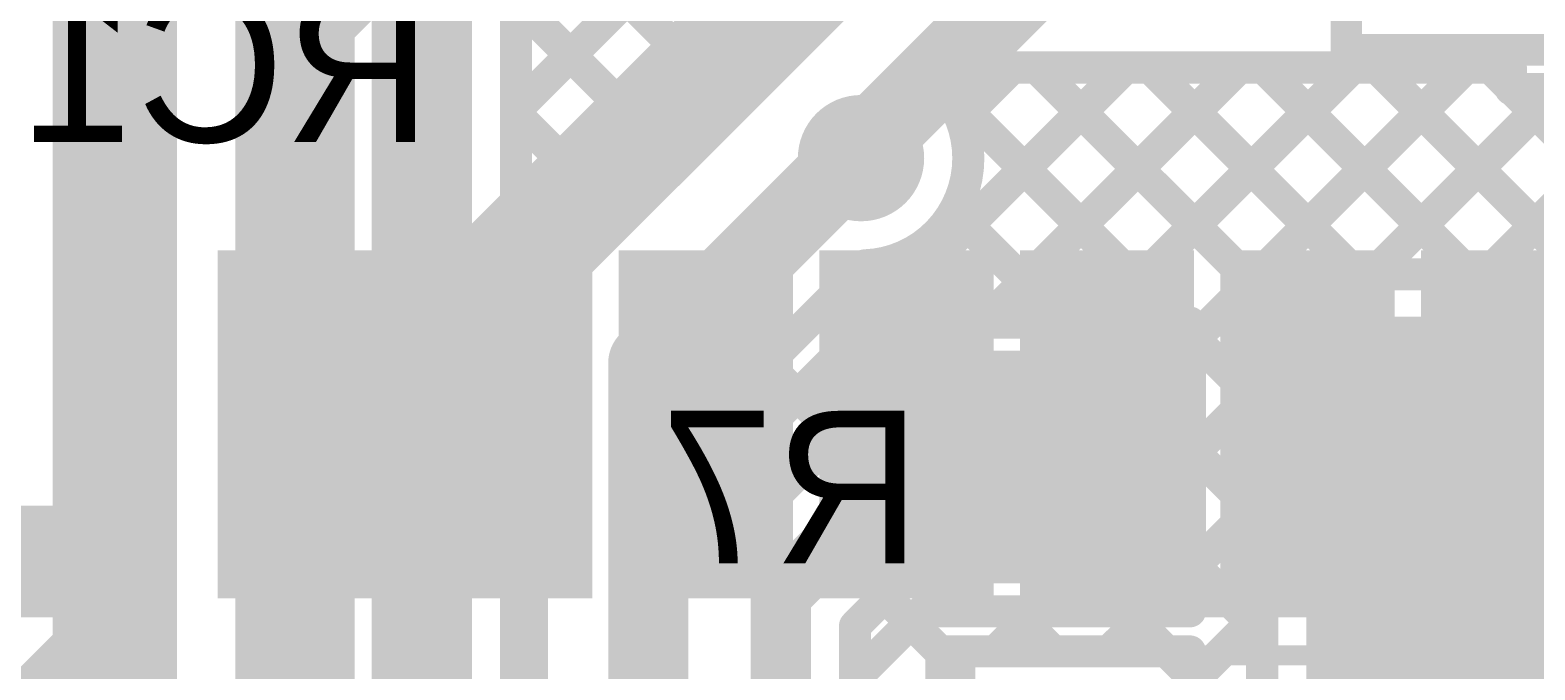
# Model space of a CAD drawing. Header units: millimetres. Extents: x 9.08 to 12.48, y 2.73 to 6.
# Drawn here: x 10.8679 to 11.243, y 4.4854 to 4.6449 of the extents above; entities that cross this region are included whole.
import ezdxf

# ---------------------------------------------------------------- set-up
doc = ezdxf.new("R2010")
doc.units = ezdxf.units.MM
doc.header["$MEASUREMENT"] = 0
for name, color, linetype in [('BottomLayer', 5, 'Continuous'), ('BottomOverlay', 54, 'Continuous'), ('BottomPaste', 16, 'Continuous'), ('BottomSolder', 6, 'Continuous'), ('MultiLayer', 9, 'Continuous'), ('TopLayer', 1, 'Continuous'), ('TopOverlay', 2, 'Continuous'), ('TopPaste', 8, 'Continuous'), ('TopSolder', 216, 'Continuous'), ('ViaHoleLayer', 16, 'Continuous')]:
    doc.layers.add(name, color=color, linetype=linetype)

# ---------------------------------------------------------------- blocks, each defined once
blk = doc.blocks.new('SOT_23_B_28')
at = {"layer": 'BottomLayer'}
for points in [[(-0.05354, 0.02126), (-0.02126, 0.02126), (-0.05354, 0.05748), (-0.02126, 0.05748)], [(0.02126, 0.02126), (0.05354, 0.02126), (0.02126, 0.05748), (0.05354, 0.05748)], [(-0.01614, -0.05748), (0.01614, -0.05748), (-0.01614, -0.02126), (0.01614, -0.02126)]]:
    blk.add_solid(points, dxfattribs=at)
at = {"layer": 'BottomOverlay'}
for points, const_width in [([(-0.06439, 0.045, 1), (-0.07161, 0.045, 1)], 0.01), ([(-0.07411, 0.045, 1), (-0.06911, 0.045, 1)], 0.005), ([(-0.06689, 0.045, 1), (-0.06189, 0.045, 1)], 0.005), ([(-0.06497, 0.03, 1), (-0.06103, 0.03, 1)], 0.00394), ([(-0.01497, 0.033, 1), (-0.01103, 0.033, 1)], 0.00394), ([(0.01103, 0.033, 1), (0.01497, 0.033, 1)], 0.00394), ([(0.06103, 0.03, 1), (0.06497, 0.03, 1)], 0.00394), ([(-0.06497, -0.034, 1), (-0.06103, -0.034, 1)], 0.00394), ([(-0.06497, -0.034, 1), (-0.06103, -0.034, 1)], 0.00394), ([(-0.02597, -0.034, 1), (-0.02203, -0.034, 1)], 0.00394), ([(0.02203, -0.034, 1), (0.02597, -0.034, 1)], 0.00394), ([(0.06103, -0.034, 1), (0.06497, -0.034, 1)], 0.00394), ([(0.06103, -0.034, 1), (0.06497, -0.034, 1)], 0.00394)]:
    blk.add_lwpolyline(points, format="xyb", close=True, dxfattribs=dict(at, const_width=const_width))
at = {"layer": 'BottomOverlay', "const_width": 0.00787}
for points in [[(-0.063, -0.034), (-0.063, 0.03)], [(0.013, 0.033), (-0.013, 0.033)], [(0.063, -0.034), (0.063, 0.03)], [(-0.024, -0.034), (-0.063, -0.034)], [(0.063, -0.034), (0.024, -0.034)]]:
    blk.add_lwpolyline(points, dxfattribs=at)
at = {"layer": 'BottomPaste'}
for points in [[(-0.05354, 0.02126), (-0.02126, 0.02126), (-0.05354, 0.05748), (-0.02126, 0.05748)], [(0.02126, 0.02126), (0.05354, 0.02126), (0.02126, 0.05748), (0.05354, 0.05748)], [(-0.01614, -0.05748), (0.01614, -0.05748), (-0.01614, -0.02126), (0.01614, -0.02126)]]:
    blk.add_solid(points, dxfattribs=at)
at = {"layer": 'BottomSolder'}
for points in [[(-0.05754, 0.01726), (-0.01726, 0.01726), (-0.05754, 0.06148), (-0.01726, 0.06148)], [(0.01726, 0.01726), (0.05754, 0.01726), (0.01726, 0.06148), (0.05754, 0.06148)], [(-0.02014, -0.06148), (0.02014, -0.06148), (-0.02014, -0.01726), (0.02014, -0.01726)]]:
    blk.add_solid(points, dxfattribs=at)
blk = doc.blocks.new('ESP32_WROOM_32__16MB__46')
at = {"layer": 'TopLayer'}
for points in [[(-0.20197, -0.38406), (-0.20197, -0.30531), (-0.2374, -0.38406), (-0.2374, -0.30531)], [(-0.15197, -0.38406), (-0.15197, -0.30531), (-0.1874, -0.38406), (-0.1874, -0.30531)], [(-0.10197, -0.38406), (-0.10197, -0.30531), (-0.1374, -0.38406), (-0.1374, -0.30531)], [(-0.05197, -0.38406), (-0.05197, -0.30531), (-0.0874, -0.38406), (-0.0874, -0.30531)], [(-0.00197, -0.38406), (-0.00197, -0.30531), (-0.0374, -0.38406), (-0.0374, -0.30531)], [(0.04803, -0.38406), (0.04803, -0.30531), (0.0126, -0.38406), (0.0126, -0.30531)], [(0.09803, -0.38406), (0.09803, -0.30531), (0.0626, -0.38406), (0.0626, -0.30531)]]:
    blk.add_solid(points, dxfattribs=at)
at = {"layer": 'TopOverlay', "const_width": 0.01}
blk.add_lwpolyline([(-0.355, -0.37), (-0.257, -0.37)], dxfattribs=at)
at = {"layer": 'TopOverlay', "const_width": 0.005}
blk.add_lwpolyline([(-0.2595, -0.37, 1), (-0.2545, -0.37, 1)], format="xyb", close=True, dxfattribs=at)
at = {"layer": 'TopPaste'}
for points in [[(-0.20197, -0.38406), (-0.20197, -0.30531), (-0.2374, -0.38406), (-0.2374, -0.30531)], [(-0.15197, -0.38406), (-0.15197, -0.30531), (-0.1874, -0.38406), (-0.1874, -0.30531)], [(-0.10197, -0.38406), (-0.10197, -0.30531), (-0.1374, -0.38406), (-0.1374, -0.30531)], [(-0.05197, -0.38406), (-0.05197, -0.30531), (-0.0874, -0.38406), (-0.0874, -0.30531)], [(-0.00197, -0.38406), (-0.00197, -0.30531), (-0.0374, -0.38406), (-0.0374, -0.30531)], [(0.04803, -0.38406), (0.04803, -0.30531), (0.0126, -0.38406), (0.0126, -0.30531)], [(0.09803, -0.38406), (0.09803, -0.30531), (0.0626, -0.38406), (0.0626, -0.30531)]]:
    blk.add_solid(points, dxfattribs=at)
at = {"layer": 'TopSolder'}
for points in [[(-0.19797, -0.38806), (-0.19797, -0.30131), (-0.2414, -0.38806), (-0.2414, -0.30131)], [(-0.14797, -0.38806), (-0.14797, -0.30131), (-0.1914, -0.38806), (-0.1914, -0.30131)], [(-0.09797, -0.38806), (-0.09797, -0.30131), (-0.1414, -0.38806), (-0.1414, -0.30131)], [(-0.04797, -0.38806), (-0.04797, -0.30131), (-0.0914, -0.38806), (-0.0914, -0.30131)], [(0.00203, -0.38806), (0.00203, -0.30131), (-0.0414, -0.38806), (-0.0414, -0.30131)], [(0.05203, -0.38806), (0.05203, -0.30131), (0.0086, -0.38806), (0.0086, -0.30131)], [(0.10203, -0.38806), (0.10203, -0.30131), (0.0586, -0.38806), (0.0586, -0.30131)]]:
    blk.add_solid(points, dxfattribs=at)
blk = doc.blocks.new('RES0805_B_74')
at = {"layer": 'BottomLayer'}
for points in [[(-0.06, -0.025), (-0.02, -0.025), (-0.06, 0.025), (-0.02, 0.025)], [(0.02, -0.025), (0.06, -0.025), (0.02, 0.025), (0.06, 0.025)]]:
    blk.add_solid(points, dxfattribs=at)
at = {"layer": 'BottomOverlay', "const_width": 0.005}
for points in [[(-0.065, -0.035), (-0.065, 0.035)], [(-0.065, 0.035), (0.065, 0.035)], [(0.065, -0.035), (0.065, 0.035)], [(-0.065, -0.035), (0.065, -0.035)]]:
    blk.add_lwpolyline(points, dxfattribs=at)
at = {"layer": 'BottomOverlay', "const_width": 0.0025}
for points in [[(-0.06625, 0.035, 1), (-0.06375, 0.035, 1)], [(-0.06625, 0.035, 1), (-0.06375, 0.035, 1)], [(0.06375, 0.035, 1), (0.06625, 0.035, 1)], [(0.06375, 0.035, 1), (0.06625, 0.035, 1)], [(-0.06625, -0.035, 1), (-0.06375, -0.035, 1)], [(-0.06625, -0.035, 1), (-0.06375, -0.035, 1)], [(0.06375, -0.035, 1), (0.06625, -0.035, 1)], [(0.06375, -0.035, 1), (0.06625, -0.035, 1)]]:
    blk.add_lwpolyline(points, format="xyb", close=True, dxfattribs=at)
at = {"layer": 'BottomPaste'}
for points in [[(-0.06, -0.025), (-0.02, -0.025), (-0.06, 0.025), (-0.02, 0.025)], [(0.02, -0.025), (0.06, -0.025), (0.02, 0.025), (0.06, 0.025)]]:
    blk.add_solid(points, dxfattribs=at)
at = {"layer": 'BottomSolder'}
for points in [[(-0.064, -0.029), (-0.016, -0.029), (-0.064, 0.029), (-0.016, 0.029)], [(0.016, -0.029), (0.064, -0.029), (0.016, 0.029), (0.064, 0.029)]]:
    blk.add_solid(points, dxfattribs=at)
blk = doc.blocks.new('RES0805_B_80')
at = {"layer": 'BottomLayer'}
for points in [[(-0.06, -0.025), (-0.02, -0.025), (-0.06, 0.025), (-0.02, 0.025)], [(0.02, -0.025), (0.06, -0.025), (0.02, 0.025), (0.06, 0.025)]]:
    blk.add_solid(points, dxfattribs=at)
at = {"layer": 'BottomOverlay', "const_width": 0.005}
for points in [[(-0.065, -0.035), (-0.065, 0.035)], [(-0.065, 0.035), (0.065, 0.035)], [(0.065, -0.035), (0.065, 0.035)], [(-0.065, -0.035), (0.065, -0.035)]]:
    blk.add_lwpolyline(points, dxfattribs=at)
at = {"layer": 'BottomOverlay', "const_width": 0.0025}
for points in [[(-0.06625, 0.035, 1), (-0.06375, 0.035, 1)], [(-0.06625, 0.035, 1), (-0.06375, 0.035, 1)], [(0.06375, 0.035, 1), (0.06625, 0.035, 1)], [(0.06375, 0.035, 1), (0.06625, 0.035, 1)], [(-0.06625, -0.035, 1), (-0.06375, -0.035, 1)], [(-0.06625, -0.035, 1), (-0.06375, -0.035, 1)], [(0.06375, -0.035, 1), (0.06625, -0.035, 1)], [(0.06375, -0.035, 1), (0.06625, -0.035, 1)]]:
    blk.add_lwpolyline(points, format="xyb", close=True, dxfattribs=at)
at = {"layer": 'BottomPaste'}
for points in [[(-0.06, -0.025), (-0.02, -0.025), (-0.06, 0.025), (-0.02, 0.025)], [(0.02, -0.025), (0.06, -0.025), (0.02, 0.025), (0.06, 0.025)]]:
    blk.add_solid(points, dxfattribs=at)
at = {"layer": 'BottomSolder'}
for points in [[(-0.064, -0.029), (-0.016, -0.029), (-0.064, 0.029), (-0.016, 0.029)], [(0.016, -0.029), (0.064, -0.029), (0.016, 0.029), (0.064, 0.029)]]:
    blk.add_solid(points, dxfattribs=at)

msp = doc.modelspace()

# ---------------------------------------------------------------- linework, layer by layer
at = {"layer": 'BottomLayer'}
for points, const_width in [([(10.886, 4.489), (10.886, 4.75)], 0.025), ([(10.929, 4.394), (10.929, 4.692)], 0.02), ([(10.9655, 3.6885), (10.9655, 4.6615)], 0.025), ([(10.989, 4.62504), (11.03096, 4.667)], 0.008), ([(10.989, 4.59804), (11.05556, 4.6646)], 0.008), ([(11.00336, 4.66613), (11.03022, 4.63926)], 0.008), ([(10.991, 4.576), (11.0676, 4.6526)], 0.012), ([(10.989, 4.59804), (10.989, 4.65177)], 0.008), ([(10.98922, 4.65198), (11.01608, 4.62512)], 0.008), ([(11.04298, 4.5376), (11.14098, 4.6356)], 0.008), ([(11.08931, 4.6356), (11.237, 4.6356)], 0.008), ([(11.09046, 4.6356), (11.15406, 4.572)], 0.008), ([(11.09989, 4.62279), (11.1127, 4.6356)], 0.008), ([(11.10567, 4.572), (11.16927, 4.6356)], 0.008), ([(11.11874, 4.6356), (11.175, 4.57934)], 0.008), ([(11.13395, 4.572), (11.19755, 4.6356)], 0.008), ([(11.14703, 4.6356), (11.19862, 4.584)], 0.008), ([(11.157, 4.56676), (11.22583, 4.6356)], 0.008), ([(11.17531, 4.6356), (11.22691, 4.584)], 0.008), ([(11.20359, 4.6356), (11.25519, 4.584)], 0.008), ([(11.23188, 4.6356), (11.237, 4.63048)], 0.008), ([(11.237, 4.6302), (11.237, 4.6356)], 0.008), ([(11.20252, 4.584), (11.24872, 4.6302)], 0.008), ([(11.2308, 4.584), (11.277, 4.6302)], 0.008), ([(11.237, 4.6302), (11.431, 4.6302)], 0.008), ([(11.23728, 4.6302), (11.28348, 4.584)], 0.008), ([(10.989, 4.62392), (11.00194, 4.61098)], 0.008), ([(11.02198, 4.56198), (11.074, 4.614)], 0.02), ([(11.09816, 4.59961), (11.12577, 4.572)], 0.008), ([(11.04298, 4.55329), (11.07597, 4.58627)], 0.008), ([(11.08224, 4.58725), (11.09749, 4.572)], 0.008), ([(11.175, 4.584), (11.321, 4.584)], 0.008), ([(11.175, 4.572), (11.175, 4.584)], 0.008), ([(10.991, 3.69766), (10.991, 4.576)], 0.012), ([(11.06545, 4.57575), (11.08671, 4.5545)], 0.008), ([(11.095, 4.572), (11.157, 4.572)], 0.008), ([(11.095, 4.5545), (11.095, 4.572)], 0.008), ([(11.15406, 4.572), (11.157, 4.56906)], 0.008), ([(11.157, 4.5), (11.157, 4.572)], 0.008), ([(11.157, 4.56906), (11.175, 4.55106)], 0.008), ([(11.175, 4.5), (11.175, 4.572)], 0.008), ([(11.175, 4.5), (11.175, 4.572)], 0.008), ([(11.02198, 4.18302), (11.02198, 4.56198)], 0.02), ([(11.05131, 4.56161), (11.06888, 4.54404)], 0.008), ([(11.08817, 4.5545), (11.095, 4.56133)], 0.008), ([(11.087, 4.5545), (11.095, 4.5545)], 0.008), ([(11.157, 4.53848), (11.175, 4.55648)], 0.008), ([(11.04298, 4.51815), (11.04298, 4.55329)], 0.008), ([(11.04298, 4.51815), (11.07392, 4.54908)], 0.008), ([(11.04298, 4.54165), (11.05474, 4.5299)], 0.008), ([(11.055, 4.504), (11.087, 4.536)], 0.015), ([(11.087, 4.536), (11.126, 4.536)], 0.015), ([(11.157, 4.54077), (11.175, 4.52277)], 0.008), ([(11.157, 4.5102), (11.175, 4.5282)], 0.008), ([(11.0735, 4.49634), (11.09466, 4.5175)], 0.008), ([(11.095, 4.5), (11.095, 4.5175)], 0.008), ([(11.157, 4.51249), (11.175, 4.49449)], 0.008), ([(11.055, 4.312), (11.055, 4.504)], 0.015), ([(11.0735, 4.48326), (11.095, 4.50476)], 0.008), ([(11.0809, 4.50374), (11.095, 4.48963)], 0.008), ([(11.095, 4.5), (11.157, 4.5)], 0.008), ([(11.10852, 4.49), (11.11852, 4.5)], 0.008), ([(11.11292, 4.5), (11.12292, 4.49)], 0.008), ([(11.1368, 4.49), (11.1468, 4.5)], 0.008), ([(11.1412, 4.5), (11.1512, 4.49)], 0.008), ([(11.157, 4.48191), (11.175, 4.49991)], 0.008), ([(11.175, 4.49), (11.175, 4.5)], 0.008), ([(10.855, 4.458), (10.886, 4.489)], 0.025), ([(11.0735, 4.33132), (11.0735, 4.49634)], 0.008), ([(11.095, 4.49), (11.157, 4.49)], 0.008), ([(11.095, 4.418), (11.095, 4.49)], 0.008), ([(11.1512, 4.49), (11.157, 4.4842)], 0.008), ([(11.157, 4.418), (11.157, 4.49)], 0.008), ([(11.175, 4.418), (11.175, 4.49)], 0.008), ([(11.175, 4.418), (11.175, 4.49)], 0.008), ([(11.0735, 4.48285), (11.095, 4.46135)], 0.008), ([(11.157, 4.4842), (11.175, 4.4662)], 0.008)]:
    msp.add_lwpolyline(points, dxfattribs=dict(at, const_width=const_width))
for points, const_width in [([(11.02822, 4.63926, 1), (11.03222, 4.63926, 1)], 0.004), ([(11.08731, 4.6356, 1), (11.09131, 4.6356, 1)], 0.004), ([(11.08731, 4.6356, 1), (11.09131, 4.6356, 1)], 0.004), ([(11.08846, 4.6356, 1), (11.09246, 4.6356, 1)], 0.004), ([(11.1107, 4.6356, 1), (11.1147, 4.6356, 1)], 0.004), ([(11.11674, 4.6356, 1), (11.12074, 4.6356, 1)], 0.004), ([(11.13898, 4.6356, 1), (11.14298, 4.6356, 1)], 0.004), ([(11.14503, 4.6356, 1), (11.14903, 4.6356, 1)], 0.004), ([(11.16727, 4.6356, 1), (11.17127, 4.6356, 1)], 0.004), ([(11.17331, 4.6356, 1), (11.17731, 4.6356, 1)], 0.004), ([(11.19555, 4.6356, 1), (11.19955, 4.6356, 1)], 0.004), ([(11.20159, 4.6356, 1), (11.20559, 4.6356, 1)], 0.004), ([(11.22383, 4.6356, 1), (11.22783, 4.6356, 1)], 0.004), ([(11.22988, 4.6356, 1), (11.23388, 4.6356, 1)], 0.004), ([(11.235, 4.6356, 1), (11.239, 4.6356, 1)], 0.004), ([(11.235, 4.6356, 1), (11.239, 4.6356, 1)], 0.004), ([(11.235, 4.63048, 1), (11.239, 4.63048, 1)], 0.004), ([(11.235, 4.6302, 1), (11.239, 4.6302, 1)], 0.004), ([(11.235, 4.6302, 1), (11.239, 4.6302, 1)], 0.004), ([(11.23528, 4.6302, 1), (11.23928, 4.6302, 1)], 0.004), ([(10.987, 4.62504, 1), (10.991, 4.62504, 1)], 0.004), ([(10.987, 4.62392, 1), (10.991, 4.62392, 1)], 0.004), ([(11.01408, 4.62512, 1), (11.01808, 4.62512, 1)], 0.004), ([(11.06713, 4.613, 1), (11.08287, 4.613, 1)], 0.01575), ([(11.09789, 4.62279, 1), (11.10189, 4.62279, 1)], 0.004), ([(11.069, 4.614, 1), (11.079, 4.614, 1)], 0.01), ([(10.99994, 4.61098, 1), (11.00394, 4.61098, 1)], 0.004), ([(11.09975, 4.613, 1), (11.10375, 4.613, 1)], 0.004), ([(11.09975, 4.613, 1), (11.10375, 4.613, 1)], 0.004), ([(11.09616, 4.59961, 1), (11.10016, 4.59961, 1)], 0.004), ([(10.987, 4.59804, 1), (10.991, 4.59804, 1)], 0.004), ([(10.987, 4.59804, 1), (10.991, 4.59804, 1)], 0.004), ([(11.07397, 4.58627, 1), (11.07797, 4.58627, 1)], 0.004), ([(11.07397, 4.58627, 1), (11.07797, 4.58627, 1)], 0.004), ([(11.08024, 4.58725, 1), (11.08424, 4.58725, 1)], 0.004), ([(11.173, 4.584, 1), (11.177, 4.584, 1)], 0.004), ([(11.173, 4.584, 1), (11.177, 4.584, 1)], 0.004), ([(11.19662, 4.584, 1), (11.20062, 4.584, 1)], 0.004), ([(11.20052, 4.584, 1), (11.20452, 4.584, 1)], 0.004), ([(11.22491, 4.584, 1), (11.22891, 4.584, 1)], 0.004), ([(11.2288, 4.584, 1), (11.2328, 4.584, 1)], 0.004), ([(10.988, 4.576, 1), (10.994, 4.576, 1)], 0.006), ([(10.988, 4.576, 1), (10.994, 4.576, 1)], 0.006), ([(11.173, 4.57934, 1), (11.177, 4.57934, 1)], 0.004), ([(11.06345, 4.57575, 1), (11.06745, 4.57575, 1)], 0.004), ([(11.093, 4.572, 1), (11.097, 4.572, 1)], 0.004), ([(11.093, 4.572, 1), (11.097, 4.572, 1)], 0.004), ([(11.09549, 4.572, 1), (11.09949, 4.572, 1)], 0.004), ([(11.10367, 4.572, 1), (11.10767, 4.572, 1)], 0.004), ([(11.12377, 4.572, 1), (11.12777, 4.572, 1)], 0.004), ([(11.13195, 4.572, 1), (11.13595, 4.572, 1)], 0.004), ([(11.15206, 4.572, 1), (11.15606, 4.572, 1)], 0.004), ([(11.15206, 4.572, 1), (11.15606, 4.572, 1)], 0.004), ([(11.155, 4.572, 1), (11.159, 4.572, 1)], 0.004), ([(11.155, 4.572, 1), (11.159, 4.572, 1)], 0.004), ([(11.155, 4.56906, 1), (11.159, 4.56906, 1)], 0.004), ([(11.155, 4.56906, 1), (11.159, 4.56906, 1)], 0.004), ([(11.173, 4.572, 1), (11.177, 4.572, 1)], 0.004), ([(11.173, 4.572, 1), (11.177, 4.572, 1)], 0.004), ([(11.173, 4.572, 1), (11.177, 4.572, 1)], 0.004), ([(11.01698, 4.56198, 1), (11.02698, 4.56198, 1)], 0.01), ([(11.01698, 4.56198, 1), (11.02698, 4.56198, 1)], 0.01), ([(11.155, 4.56676, 1), (11.159, 4.56676, 1)], 0.004), ([(11.04931, 4.56161, 1), (11.05331, 4.56161, 1)], 0.004), ([(11.093, 4.56133, 1), (11.097, 4.56133, 1)], 0.004), ([(11.0847, 4.5545, 1), (11.0887, 4.5545, 1)], 0.004), ([(11.085, 4.5545, 1), (11.089, 4.5545, 1)], 0.004), ([(11.085, 4.5545, 1), (11.089, 4.5545, 1)], 0.004), ([(11.085, 4.5545, 1), (11.089, 4.5545, 1)], 0.004), ([(11.08617, 4.5545, 1), (11.09017, 4.5545, 1)], 0.004), ([(11.093, 4.5545, 1), (11.097, 4.5545, 1)], 0.004), ([(11.093, 4.5545, 1), (11.097, 4.5545, 1)], 0.004), ([(11.173, 4.55648, 1), (11.177, 4.55648, 1)], 0.004), ([(11.04098, 4.55329, 1), (11.04498, 4.55329, 1)], 0.004), ([(11.04098, 4.55329, 1), (11.04498, 4.55329, 1)], 0.004), ([(11.173, 4.55106, 1), (11.177, 4.55106, 1)], 0.004), ([(11.07192, 4.54908, 1), (11.07592, 4.54908, 1)], 0.004), ([(11.07192, 4.54908, 1), (11.07592, 4.54908, 1)], 0.004), ([(11.07192, 4.54908, 1), (11.07592, 4.54908, 1)], 0.004), ([(11.06688, 4.54404, 1), (11.07088, 4.54404, 1)], 0.004), ([(11.04098, 4.54165, 1), (11.04498, 4.54165, 1)], 0.004), ([(11.08325, 4.536, 1), (11.09075, 4.536, 1)], 0.0075), ([(11.08325, 4.536, 1), (11.09075, 4.536, 1)], 0.0075), ([(11.12225, 4.536, 1), (11.12975, 4.536, 1)], 0.0075), ([(11.155, 4.54077, 1), (11.159, 4.54077, 1)], 0.004), ([(11.04098, 4.5376, 1), (11.04498, 4.5376, 1)], 0.004), ([(11.155, 4.53848, 1), (11.159, 4.53848, 1)], 0.004), ([(11.05274, 4.5299, 1), (11.05674, 4.5299, 1)], 0.004), ([(11.173, 4.5282, 1), (11.177, 4.5282, 1)], 0.004), ([(11.173, 4.52277, 1), (11.177, 4.52277, 1)], 0.004), ([(11.04098, 4.51815, 1), (11.04498, 4.51815, 1)], 0.004), ([(11.04098, 4.51815, 1), (11.04498, 4.51815, 1)], 0.004), ([(11.09266, 4.5175, 1), (11.09666, 4.5175, 1)], 0.004), ([(11.093, 4.5175, 1), (11.097, 4.5175, 1)], 0.004), ([(11.155, 4.51249, 1), (11.159, 4.51249, 1)], 0.004), ([(11.155, 4.5102, 1), (11.159, 4.5102, 1)], 0.004), ([(11.05125, 4.504, 1), (11.05875, 4.504, 1)], 0.0075), ([(11.05125, 4.504, 1), (11.05875, 4.504, 1)], 0.0075), ([(11.0789, 4.50374, 1), (11.0829, 4.50374, 1)], 0.004), ([(11.093, 4.50476, 1), (11.097, 4.50476, 1)], 0.004), ([(11.093, 4.5, 1), (11.097, 4.5, 1)], 0.004), ([(11.093, 4.5, 1), (11.097, 4.5, 1)], 0.004), ([(11.11092, 4.5, 1), (11.11492, 4.5, 1)], 0.004), ([(11.11652, 4.5, 1), (11.12052, 4.5, 1)], 0.004), ([(11.1392, 4.5, 1), (11.1432, 4.5, 1)], 0.004), ([(11.1448, 4.5, 1), (11.1488, 4.5, 1)], 0.004), ([(11.155, 4.5, 1), (11.159, 4.5, 1)], 0.004), ([(11.155, 4.5, 1), (11.159, 4.5, 1)], 0.004), ([(11.173, 4.5, 1), (11.177, 4.5, 1)], 0.004), ([(11.173, 4.5, 1), (11.177, 4.5, 1)], 0.004), ([(11.173, 4.5, 1), (11.177, 4.5, 1)], 0.004), ([(11.173, 4.49991, 1), (11.177, 4.49991, 1)], 0.004), ([(10.87975, 4.489, 1), (10.89225, 4.489, 1)], 0.0125), ([(10.87975, 4.489, 1), (10.89225, 4.489, 1)], 0.0125), ([(11.0715, 4.49634, 1), (11.0755, 4.49634, 1)], 0.004), ([(11.0715, 4.49634, 1), (11.0755, 4.49634, 1)], 0.004), ([(11.173, 4.49449, 1), (11.177, 4.49449, 1)], 0.004), ([(11.093, 4.49, 1), (11.097, 4.49, 1)], 0.004), ([(11.093, 4.49, 1), (11.097, 4.49, 1)], 0.004), ([(11.093, 4.48963, 1), (11.097, 4.48963, 1)], 0.004), ([(11.10652, 4.49, 1), (11.11052, 4.49, 1)], 0.004), ([(11.12092, 4.49, 1), (11.12492, 4.49, 1)], 0.004), ([(11.1348, 4.49, 1), (11.1388, 4.49, 1)], 0.004), ([(11.1492, 4.49, 1), (11.1532, 4.49, 1)], 0.004), ([(11.1492, 4.49, 1), (11.1532, 4.49, 1)], 0.004), ([(11.155, 4.49, 1), (11.159, 4.49, 1)], 0.004), ([(11.155, 4.49, 1), (11.159, 4.49, 1)], 0.004), ([(11.173, 4.49, 1), (11.177, 4.49, 1)], 0.004), ([(11.173, 4.49, 1), (11.177, 4.49, 1)], 0.004), ([(11.173, 4.49, 1), (11.177, 4.49, 1)], 0.004), ([(11.0715, 4.48326, 1), (11.0755, 4.48326, 1)], 0.004), ([(11.0715, 4.48285, 1), (11.0755, 4.48285, 1)], 0.004), ([(11.155, 4.4842, 1), (11.159, 4.4842, 1)], 0.004), ([(11.155, 4.4842, 1), (11.159, 4.4842, 1)], 0.004), ([(11.155, 4.48191, 1), (11.159, 4.48191, 1)], 0.004)]:
    msp.add_lwpolyline(points, format="xyb", close=True, dxfattribs=dict(at, const_width=const_width))
at = {"layer": 'BottomLayer', "const_width": 0.008}
for points in [[(11.08931, 4.6356, -0.257021), (11.10175, 4.613)], [(11.10175, 4.613, -0.403653), (11.07597, 4.58627)], [(11.07392, 4.54908, -0.198912), (11.087, 4.5545)], [(11.07392, 4.54908, -0.198912), (11.087, 4.5545)], [(10.88065, 4.45042, -1.681853), (10.84742, 4.48365)]]:
    msp.add_lwpolyline(points, format="xyb", dxfattribs=at)
at = {"layer": 'BottomLayer'}
msp.add_solid([(11.186, 4.429), (11.31, 4.429), (11.186, 4.573), (11.31, 4.573)], dxfattribs=at)
at = {"layer": 'MultiLayer', "const_width": 0.01575}
msp.add_lwpolyline([(11.06713, 4.613, 1), (11.08287, 4.613, 1)], format="xyb", close=True, dxfattribs=at)
at = {"layer": 'TopLayer'}
for points, const_width in [([(10.98631, 4.58731), (11.263, 4.864)], 0.025), ([(11.074, 4.614), (11.304, 4.844)], 0.02), ([(10.93631, 4.64831), (11.117, 4.829)], 0.025), ([(10.892, 4.51), (10.892, 4.787)], 0.025), ([(10.93631, 4.54663), (10.93631, 4.64831)], 0.025), ([(10.98631, 4.54663), (10.98631, 4.58731)], 0.025), ([(10.93631, 4.46269), (10.93631, 4.54663)], 0.025), ([(10.825, 4.511), (10.891, 4.511)], 0.025), ([(10.891, 4.511), (10.892, 4.51)], 0.025), ([(10.892, 4.16), (10.892, 4.51)], 0.025)]:
    msp.add_lwpolyline(points, dxfattribs=dict(at, const_width=const_width))
for points, const_width in [([(10.93006, 4.64831, 1), (10.94256, 4.64831, 1)], 0.0125), ([(10.93006, 4.64831, 1), (10.94256, 4.64831, 1)], 0.0125), ([(11.06713, 4.613, 1), (11.08287, 4.613, 1)], 0.01575), ([(11.069, 4.614, 1), (11.079, 4.614, 1)], 0.01), ([(10.98006, 4.58731, 1), (10.99256, 4.58731, 1)], 0.0125), ([(10.98006, 4.58731, 1), (10.99256, 4.58731, 1)], 0.0125), ([(10.93006, 4.54663, 1), (10.94256, 4.54663, 1)], 0.0125), ([(10.93006, 4.54663, 1), (10.94256, 4.54663, 1)], 0.0125), ([(10.98006, 4.54663, 1), (10.99256, 4.54663, 1)], 0.0125), ([(10.88475, 4.511, 1), (10.89725, 4.511, 1)], 0.0125), ([(10.88475, 4.511, 1), (10.89725, 4.511, 1)], 0.0125), ([(10.88575, 4.51, 1), (10.89825, 4.51, 1)], 0.0125), ([(10.88575, 4.51, 1), (10.89825, 4.51, 1)], 0.0125), ([(10.88575, 4.51, 1), (10.89825, 4.51, 1)], 0.0125)]:
    msp.add_lwpolyline(points, format="xyb", close=True, dxfattribs=dict(at, const_width=const_width))
at = {"layer": 'ViaHoleLayer', "const_width": 0.00787}
msp.add_lwpolyline([(11.07106, 4.613, 1), (11.07894, 4.613, 1)], format="xyb", close=True, dxfattribs=at)

# ---------------------------------------------------------------- block references
for name, p, rotation in [('ESP32_WROOM_32__16MB__46', (11.156, 4.89131), 360), ('SOT_23_B_28', (11.23, 4.703), 270), ('RES0805_B_80', (11.166, 4.536), 360), ('RES0805_B_74', (11.166, 4.454), 360)]:
    msp.add_blockref(name, p, dxfattribs=dict(rotation=rotation))

# ---------------------------------------------------------------- texts
at = {"layer": 'BottomOverlay', "text_generation_flag": 2}
for s, p in [('RC1', (10.968, 4.617)), ('R7', (11.09, 4.512))]:
    msp.add_text(s, height=0.038, dxfattribs=at).set_placement(p)

doc.saveas('drawing.dxf')
